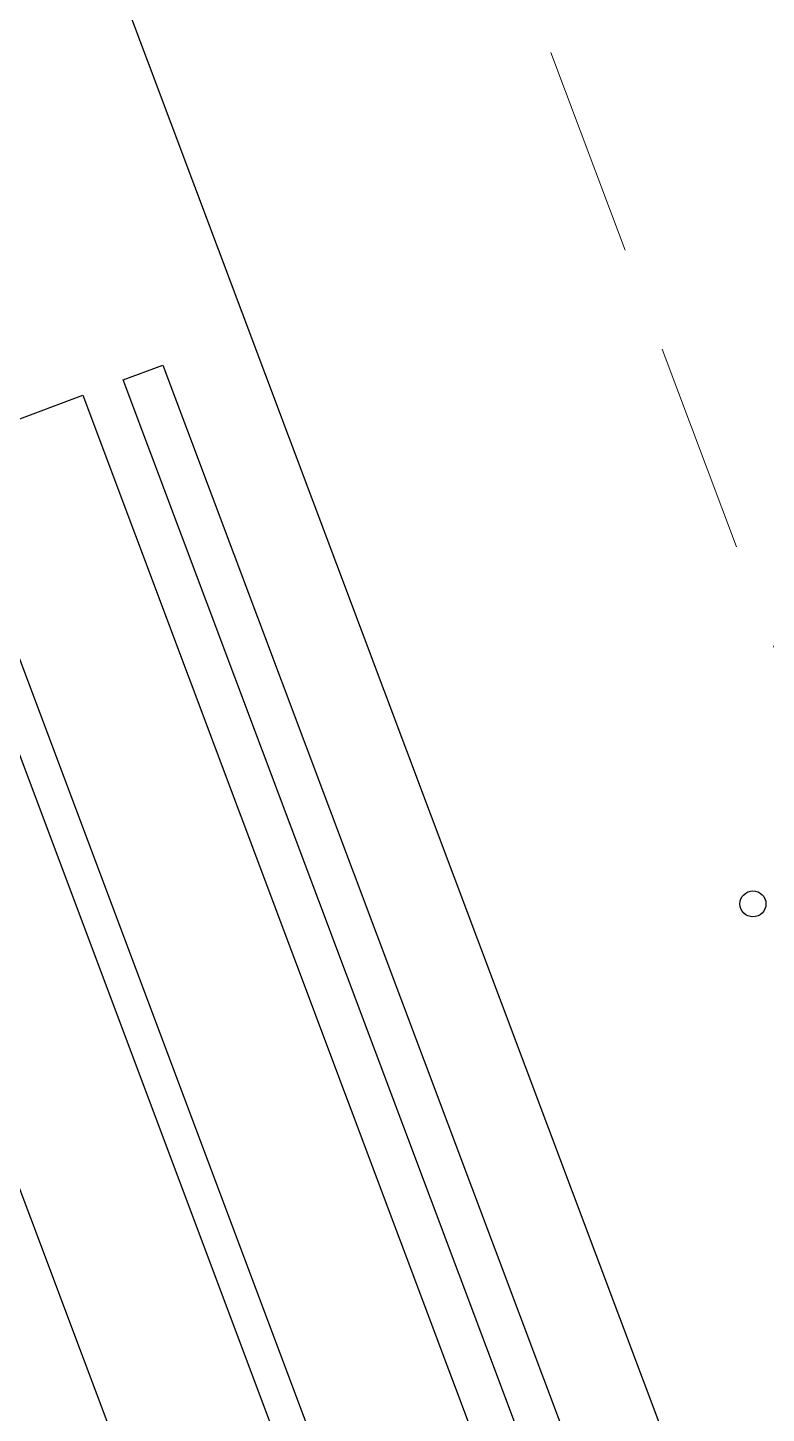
# Model space of a CAD drawing. Header units: millimetres. Extents: x 441156 to 441876, y 4514765 to 4515211.
# Drawn here: x 441562.86 to 441563.734, y 4514831.896 to 4514833.536 of the extents above; entities that cross this region are included whole.
import ezdxf

# ---------------------------------------------------------------- set-up
doc = ezdxf.new("R2010")
doc.units = ezdxf.units.MM
doc.linetypes.add('HIDDEN', pattern=[0.375, 0.25, -0.125])
doc.layers.add('01_piscinas', color=254, linetype='Continuous')
doc.layers.add('INGIN ELECTRICIDAD ALUMBRADO', color=120, linetype='HIDDEN')

msp = doc.modelspace()

# ---------------------------------------------------------------- linework, layer by layer
at = {"layer": '01_piscinas'}
msp.add_line((441564.34128148, 4514829.92970618, 0.00000015), (441560.99880958, 4514838.83373326, 0.00000132), dxfattribs=at)
at = {"layer": '01_piscinas', "elevation": 0.0000012}
for points in [[(441562.97313395, 4514833.11953352), (441563.01994442, 4514833.13710564), (441563.58225247, 4514831.63917051), (441563.53544199, 4514831.62159839), (441562.97313395, 4514833.11953352)], [(441562.75663987, 4514833.03826407), (441562.92515757, 4514833.10152372), (441563.48746562, 4514831.60358859), (441563.31894792, 4514831.54032894), (441562.75663987, 4514833.03826407)], [(441563.28149954, 4514831.52627124), (441563.11298184, 4514831.46301158), (441562.55067379, 4514832.96094671), (441562.71919149, 4514833.02420637), (441563.28149954, 4514831.52627124)]]:
    msp.add_lwpolyline(points, dxfattribs=at)
at = {"layer": '01_piscinas'}
msp.add_circle((441563.71815621, 4514832.49937181, 0.00000053), 0.01541533, dxfattribs=at)
at = {"layer": 'INGIN ELECTRICIDAD ALUMBRADO', "color": 86, "lineweight": 13, "elevation": 0.00000131}
msp.add_lwpolyline([(441564.48942489, 4514830.81550318), (441563.22037838, 4514834.19612233)], dxfattribs=at)

doc.saveas('drawing.dxf')
